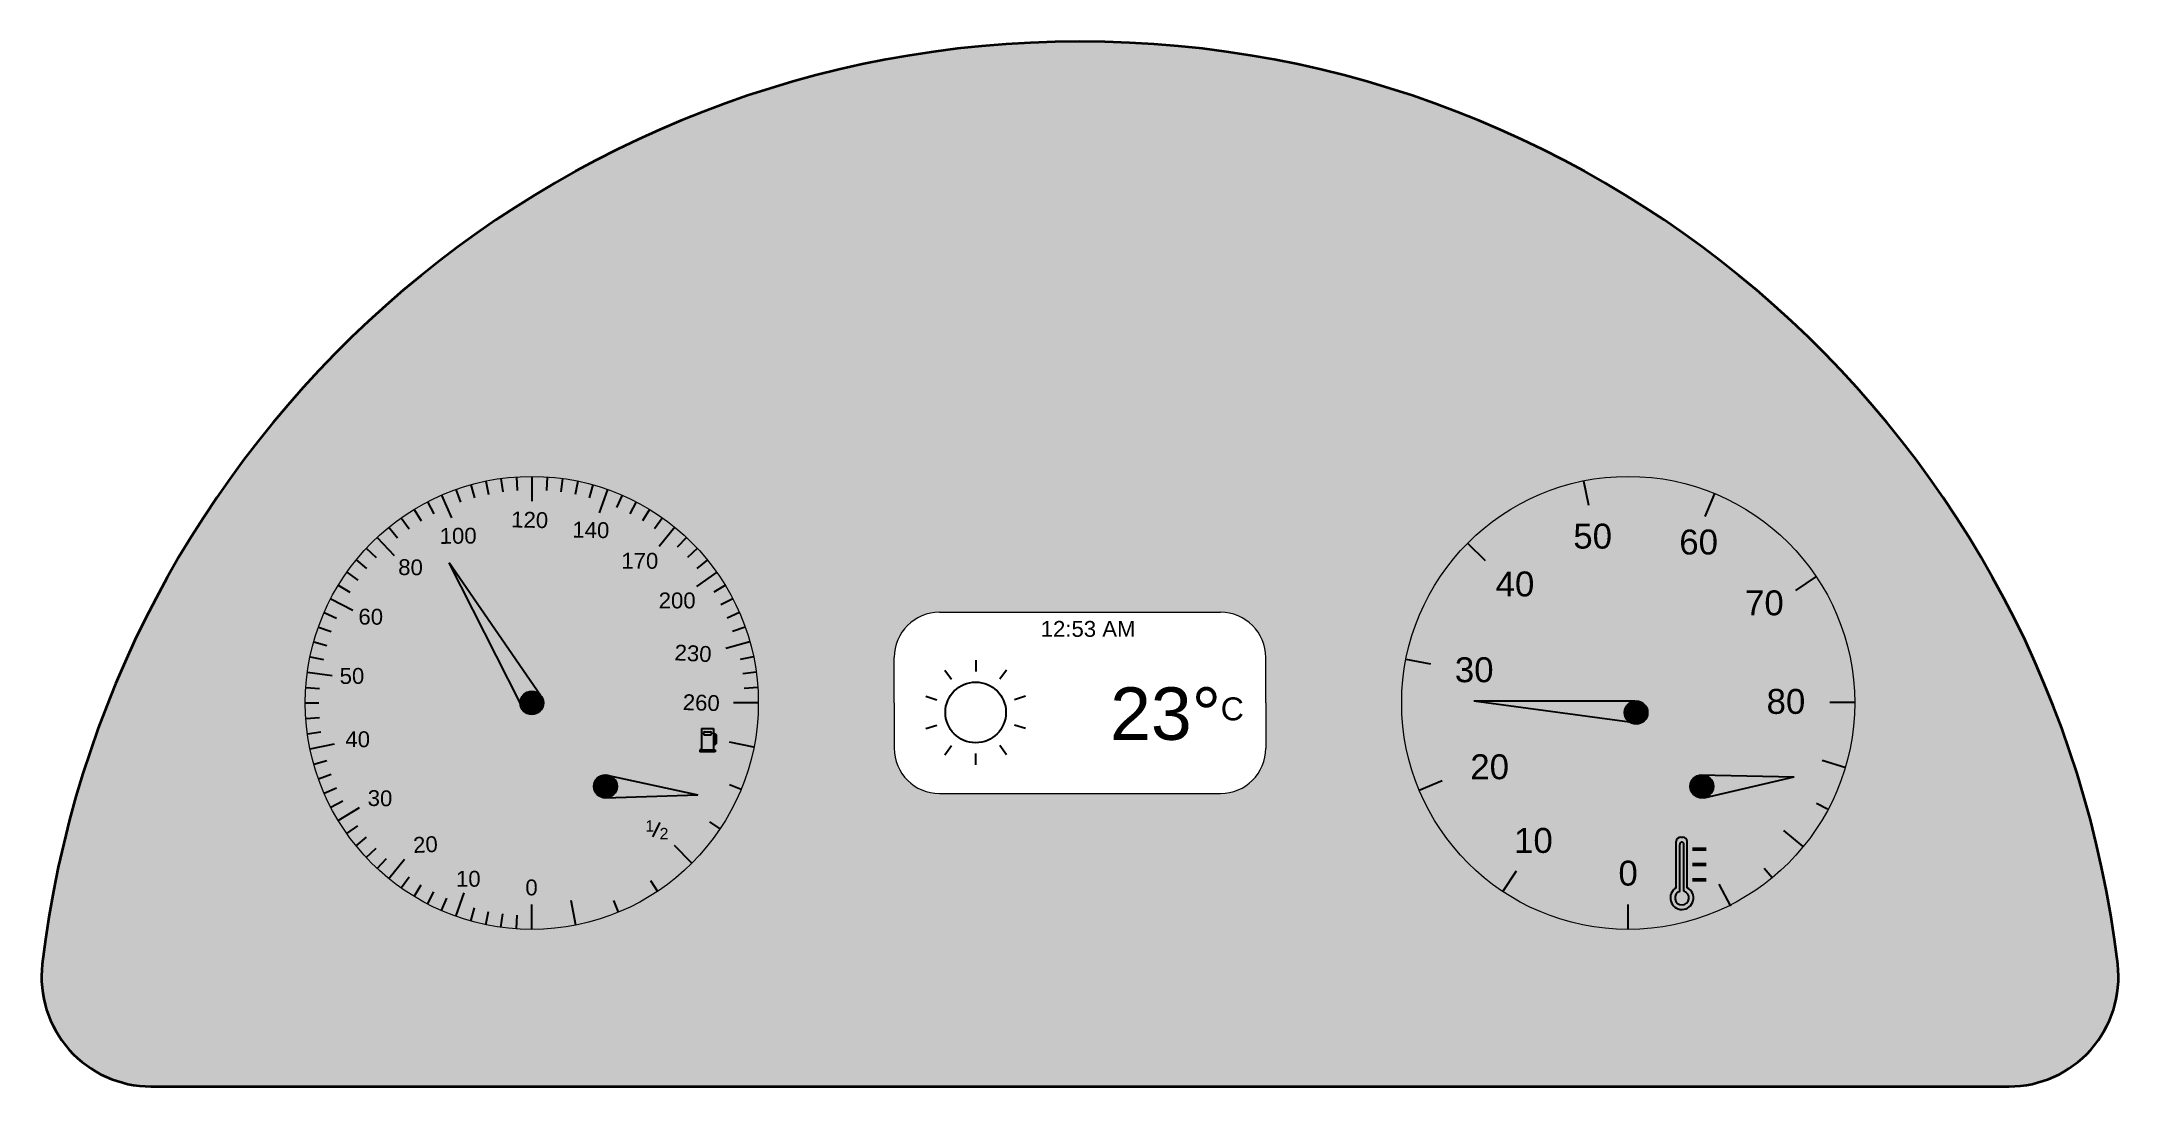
# Model space of a CAD drawing. Header units: millimetres. Extents: x 284 to 854, y 107 to 394.
import ezdxf

# ---------------------------------------------------------------- set-up
doc = ezdxf.new("R2010")
doc.units = ezdxf.units.MM
doc.styles.get("Standard").update_dxf_attribs({"font": 'arial.ttf'})

msp = doc.modelspace()

# ---------------------------------------------------------------- hatches: boundary and pattern name
h = msp.add_hatch(color=253)
h.dxf.hatch_style = 1
h.paths.add_polyline_path([(823.54, 107.43, 0.448984), (853.34, 140.94, 0.889134), (284.31, 140.94, 0.448984), (314.11, 107.43)])
h.paths.add_polyline_path([(778.63, 194.82, 0.072654), (781.22, 212.59, 0.000527), (781.22, 212.72, 0.148336), (770.68, 247.2, 0.148336), (742.77, 270.01, 0.148336), (706.88, 273.47, 0.148336), (675.11, 256.41, 0.148336), (658.18, 224.57, 0.148336), (661.79, 188.7, 0.148336), (684.73, 160.88, 0.147797), (719.12, 150.48, 0.11721), (747.06, 157.13, 0.055357), (758.55, 164.61, 0.049141), (767.16, 173.22, 0.099419)], flags=16)
h.paths.add_polyline_path([(480.63, 212.59, 0.017076), (480.48, 216.83, 0.017076), (480.05, 221.04, 0.017076), (479.33, 225.22, 0.017076), (478.33, 229.34, 0.017076), (477.04, 233.38, 0.017076), (475.49, 237.33, 0.017076), (473.67, 241.16, 0.017076), (471.59, 244.86, 0.017076), (469.26, 248.4, 0.017076), (466.7, 251.78, 0.017076), (463.91, 254.98, 0.017076), (460.91, 257.97, 0.017076), (457.72, 260.76, 0.017076), (454.34, 263.32, 0.017076), (450.79, 265.65, 0.017076), (447.1, 267.73, 0.017076), (443.27, 269.55, 0.017076), (439.32, 271.1, 0.017076), (435.28, 272.39, 0.017076), (431.16, 273.39, 0.017076), (426.98, 274.11, 0.017076), (422.76, 274.55, 0.017076), (418.53, 274.69, 0.017076), (414.29, 274.55, 0.017076), (410.07, 274.11, 0.017076), (405.89, 273.39, 0.017076), (401.77, 272.39, 0.017076), (397.73, 271.1, 0.017076), (393.78, 269.55, 0.017076), (389.95, 267.73, 0.017076), (386.26, 265.65, 0.017076), (382.71, 263.32, 0.017076), (379.33, 260.76, 0.017076), (376.14, 257.97, 0.017076), (373.14, 254.98, 0.017076), (370.35, 251.78, 0.017076), (367.79, 248.4, 0.017076), (365.46, 244.86, 0.017076), (363.38, 241.16, 0.017076), (361.56, 237.33, 0.017076), (360.01, 233.38, 0.017076), (358.72, 229.34, 0.017076), (357.72, 225.22, 0.017076), (357, 221.04, 0.017076), (356.57, 216.83, 0.017076), (356.42, 212.59, 0.017076), (356.57, 208.35, 0.017076), (357, 204.13, 0.017076), (357.72, 199.95, 0.017076), (358.72, 195.83, 0.017076), (360.01, 191.79, 0.017076), (361.56, 187.85, 0.017076), (363.38, 184.02, 0.017076), (365.46, 180.32, 0.017076), (367.79, 176.77, 0.017076), (370.35, 173.39, 0.017076), (373.14, 170.2, 0.017076), (376.14, 167.2, 0.017076), (379.33, 164.41, 0.017076), (382.71, 161.85, 0.017076), (386.26, 159.52, 0.017076), (389.95, 157.45, 0.017076), (393.78, 155.63, 0.017076), (397.73, 154.07, 0.017076), (401.77, 152.79, 0.017076), (405.89, 151.78, 0.017076), (410.07, 151.06, 0.017076), (414.29, 150.63, 0.017076), (418.53, 150.48, 0.049127), (430.64, 151.68, 0.049127), (442.29, 155.21, 0.049127), (453.03, 160.95, 0.049127), (462.44, 168.67, 0.049127), (470.16, 178.08, 0.049127), (475.9, 188.82, 0.049127), (479.44, 200.47, 0.049127)], flags=16)
h.paths.add_polyline_path([(607.33, 237.43), (530.31, 237.43, 0.414214), (517.89, 225.01), (517.89, 212.59), (517.89, 200.17, 0.414214), (530.31, 187.75), (607.33, 187.75, 0.414214), (619.75, 200.17), (619.75, 212.59), (619.75, 225.01, 0.414214)], flags=16)
h = msp.add_hatch(color=51)
h.dxf.hatch_style = 2
h.paths.add_polyline_path([(781.22, 212.72, 0.148336), (770.68, 247.2, 0.148336), (742.77, 270.01, 0.148336), (706.88, 273.47, 0.148336), (675.11, 256.41, 0.148336), (658.18, 224.57, 0.148336), (661.79, 188.7, 0.148336), (684.73, 160.88, 0.147797), (719.12, 150.48, 0.11721), (747.06, 157.13, 0.055357), (758.55, 164.61, 0.049141), (767.16, 173.22, 0.099419), (778.63, 194.82, 0.072654), (781.22, 212.59, 0.000527)])
h.paths.add_polyline_path([(676.81, 213.05), (720.65, 213.04, -0.024626), (720.96, 213.09, -0.444704), (724.46, 209.94, -0.603686), (719.49, 207.32)], flags=16)
h.paths.add_polyline_path([(764.6, 192.29), (740.13, 186.64, -0.016183), (739.93, 186.6, -1), (738.7, 192.82, -0.10791), (740.05, 192.8)], flags=16)
h.paths.add_polyline_path([(732.29, 174.57), (732.29, 161.87, 3.915508), (735.33, 161.91), (735.33, 174.57, 0.414214), (734.09, 175.82), (733.54, 175.82, 0.414214)], flags=16)
h.paths.add_polyline_path([(480.48, 216.83, 0.017076), (480.05, 221.04, 0.017076), (479.33, 225.22, 0.017076), (478.33, 229.34, 0.017076), (477.04, 233.38, 0.017076), (475.49, 237.33, 0.017076), (473.67, 241.16, 0.017076), (471.59, 244.86, 0.017076), (469.26, 248.4, 0.017076), (466.7, 251.78, 0.017076), (463.91, 254.98, 0.017076), (460.91, 257.97, 0.017076), (457.72, 260.76, 0.017076), (454.34, 263.32, 0.017076), (450.79, 265.65, 0.017076), (447.1, 267.73, 0.017076), (443.27, 269.55, 0.017076), (439.32, 271.1, 0.017076), (435.28, 272.39, 0.017076), (431.16, 273.39, 0.017076), (426.98, 274.11, 0.017076), (422.76, 274.55, 0.017076), (418.53, 274.69, 0.017076), (414.29, 274.55, 0.017076), (410.07, 274.11, 0.017076), (405.89, 273.39, 0.017076), (401.77, 272.39, 0.017076), (397.73, 271.1, 0.017076), (393.78, 269.55, 0.017076), (389.95, 267.73, 0.017076), (386.26, 265.65, 0.017076), (382.71, 263.32, 0.017076), (379.33, 260.76, 0.475579), (379.33, 164.41, 0.017076), (382.71, 161.85, 0.017076), (386.26, 159.52, 0.017076), (389.95, 157.45, 0.017076), (393.78, 155.63, 0.017076), (397.73, 154.07, 0.017076), (401.77, 152.79, 0.017076), (405.89, 151.78, 0.017076), (410.07, 151.06, 0.017076), (414.29, 150.63, 0.017076), (418.53, 150.48, 0.049127), (430.64, 151.68, 0.049127), (442.29, 155.21, 0.049127), (453.03, 160.95, 0.049127), (462.44, 168.67, 0.049127), (470.16, 178.08, 0.049127), (475.9, 188.82, 0.049127), (479.44, 200.47, 0.049127), (480.63, 212.59, 0.017076)])
h.paths.add_polyline_path([(395.91, 251.02), (420.73, 214.87, -0.024626), (420.94, 214.64, -0.178014), (421.7, 212.59, -1), (415.35, 212.59)], flags=16)
h.paths.add_polyline_path([(464.03, 187.36), (438.92, 186.54, -0.016183), (438.72, 186.54, -1), (438.72, 192.88, -0.10791), (440.04, 192.59)], flags=16)
h.paths.add_polyline_path([(468.36, 201.17), (468.36, 202.62), (468.36, 204.08), (468.36, 205.54), (465.03, 205.54), (465.03, 199.71), (468.36, 199.71)], flags=16)
h.paths.add_polyline_path([(468.36, 199.71), (465.03, 199.71), (464.61, 199.71), (464.61, 199.13), (468.78, 199.13), (468.78, 199.71)], flags=16)
h.paths.add_polyline_path([(468.61, 201.17, 0.414214), (469.19, 201.75), (469.19, 203.5, 0.414214), (468.61, 204.08), (468.43, 204.08, -0.414214), (469.01, 203.5), (469.01, 201.75, -0.382609), (468.48, 201.17)], flags=16)
h.paths.add_polyline_path([(468.48, 201.17, 0.382609), (469.01, 201.75), (469.01, 203.5, 0.414214), (468.43, 204.08), (468.36, 204.08), (468.36, 202.62), (468.36, 201.17)], flags=16)
h.paths.add_polyline_path([(468.48, 201.17), (468.36, 201.17, 0.052646)], flags=16)
at = {"lineweight": 30}
h = msp.add_hatch(color=251, dxfattribs=at)
h.dxf.hatch_style = 1
h.paths.add_polyline_path([(418.53, 218.08), (395.91, 251.02), (415.35, 212.59, -0.414214), (418.53, 215.76)])
h = msp.add_hatch(color=252, dxfattribs=at)
h.dxf.hatch_style = 1
h.paths.add_polyline_path([(395.91, 251.02), (415.35, 212.59, -0.414214), (418.53, 215.76), (418.53, 218.08)])
h.paths.add_polyline_path([(420.73, 214.87), (418.53, 218.08), (418.53, 215.76, -0.194301)])
h = msp.add_hatch(color=1, dxfattribs=at)
h.dxf.hatch_style = 1
h.paths.add_polyline_path([(420.73, 214.87, 0.194301), (418.53, 215.76), (418.53, 213.67, -0.414214), (419.61, 212.59), (421.7, 212.59, 0.178014), (420.94, 214.64), (420.91, 214.61)])
h.paths.add_polyline_path([(418.53, 209.41, 0.414214), (421.7, 212.59), (419.61, 212.59, -0.414214), (418.53, 211.5)])
h.paths.add_polyline_path([(415.35, 212.59, 0.414214), (418.53, 209.41), (418.53, 211.5, -0.414214), (417.44, 212.59)])
h.paths.add_polyline_path([(418.53, 215.76, 0.414214), (415.35, 212.59), (417.44, 212.59, -0.414214), (418.53, 213.67)])
h = msp.add_hatch(color=0, dxfattribs=at)
h.dxf.hatch_style = 1
h.paths.add_polyline_path([(418.53, 213.67, 0.414214), (417.44, 212.59), (418.53, 212.59)])
h.paths.add_polyline_path([(419.61, 212.59, 0.414214), (418.53, 213.67), (418.53, 212.59)])
h.paths.add_polyline_path([(418.53, 211.5, 0.414214), (419.61, 212.59), (418.53, 212.59)])
h.paths.add_polyline_path([(417.44, 212.59, 0.414214), (418.53, 211.5), (418.53, 212.59)])
h = msp.add_hatch(color=251, dxfattribs=at)
h.dxf.hatch_style = 1
h.paths.add_polyline_path([(716.76, 213.05), (676.81, 213.05), (719.49, 207.32, -0.414214), (718.67, 211.73)])
h = msp.add_hatch(color=252, dxfattribs=at)
h.dxf.hatch_style = 1
h.paths.add_polyline_path([(676.81, 213.05), (719.49, 207.32, -0.414214), (718.67, 211.73), (716.76, 213.05)])
h.paths.add_polyline_path([(720.65, 213.04), (716.76, 213.05), (718.67, 211.73, -0.194301)])
h = msp.add_hatch(color=1, dxfattribs=at)
h.dxf.hatch_style = 1
h.paths.add_polyline_path([(720.65, 213.04, 0.194301), (718.67, 211.73), (720.4, 210.55, -0.414214), (721.9, 210.83), (723.09, 212.55, 0.178014), (720.96, 213.09), (720.97, 213.04)])
h.paths.add_polyline_path([(723.91, 208.14, 0.414214), (723.09, 212.55), (721.9, 210.83, -0.414214), (722.18, 209.32)])
h.paths.add_polyline_path([(719.49, 207.32, 0.414214), (723.91, 208.14), (722.18, 209.32, -0.414214), (720.68, 209.04)])
h.paths.add_polyline_path([(718.67, 211.73, 0.414214), (719.49, 207.32), (720.68, 209.04, -0.414214), (720.4, 210.55)])
h = msp.add_hatch(color=0, dxfattribs=at)
h.dxf.hatch_style = 1
h.paths.add_polyline_path([(720.4, 210.55, 0.414214), (720.68, 209.04), (721.29, 209.94)])
h.paths.add_polyline_path([(721.9, 210.83, 0.414214), (720.4, 210.55), (721.29, 209.94)])
h.paths.add_polyline_path([(722.18, 209.32, 0.414214), (721.9, 210.83), (721.29, 209.94)])
h.paths.add_polyline_path([(720.68, 209.04, 0.414214), (722.18, 209.32), (721.29, 209.94)])
h = msp.add_hatch(color=1, dxfattribs=at)
h.dxf.hatch_style = 1
h.paths.add_polyline_path([(438.92, 186.54, 0.39538), (441.89, 189.71, 0.293198), (440.04, 192.59), (438.72, 192.88, 1), (438.72, 186.54)])
h.paths.add_polyline_path([(439.8, 189.71, 1), (437.63, 189.71, 1)], flags=16)
h.paths.add_polyline_path([(438.92, 186.54), (464.03, 187.36), (440.04, 192.59, -0.293198), (441.89, 189.71, -0.39538)])
h = msp.add_hatch(color=252, dxfattribs=at)
h.dxf.hatch_style = 1
h.paths.add_polyline_path([(438.92, 186.54, 0.39538), (441.89, 189.71, 0.293198), (440.04, 192.59), (438.72, 192.88, 1), (438.72, 186.54)])
h.paths.add_polyline_path([(439.8, 189.71, 1), (437.63, 189.71, 1)], flags=16)
h = msp.add_hatch(color=254, dxfattribs=at)
h.dxf.hatch_style = 1
h.paths.add_polyline_path([(438.92, 186.54, 0.39538), (441.89, 189.71, 0.293198), (440.04, 192.59), (438.72, 192.88, 1), (438.72, 186.54)])
h.paths.add_polyline_path([(439.8, 189.71, 1), (437.63, 189.71, 1)], flags=16)
h = msp.add_hatch(color=7, dxfattribs=at)
h.dxf.hatch_style = 1
h.paths.add_polyline_path([(439.8, 189.71, 1), (437.63, 189.71, 1)])
h = msp.add_hatch(color=1, dxfattribs=at)
h.dxf.hatch_style = 1
h.paths.add_polyline_path([(740.13, 186.64, 0.39538), (742.43, 190.32, 0.293198), (740.05, 192.8), (738.7, 192.82, 1), (739.93, 186.6)])
h.paths.add_polyline_path([(740.38, 189.92, 1), (738.25, 189.5, 1)], flags=16)
h.paths.add_polyline_path([(740.13, 186.64), (764.6, 192.29), (740.05, 192.8, -0.293198), (742.43, 190.32, -0.39538)])
h = msp.add_hatch(color=252, dxfattribs=at)
h.dxf.hatch_style = 1
h.paths.add_polyline_path([(740.13, 186.64, 0.39538), (742.43, 190.32, 0.293198), (740.05, 192.8), (738.7, 192.82, 1), (739.93, 186.6)])
h.paths.add_polyline_path([(740.38, 189.92, 1), (738.25, 189.5, 1)], flags=16)
h = msp.add_hatch(color=254, dxfattribs=at)
h.dxf.hatch_style = 1
h.paths.add_polyline_path([(740.13, 186.64, 0.39538), (742.43, 190.32, 0.293198), (740.05, 192.8), (738.7, 192.82, 1), (739.93, 186.6)])
h.paths.add_polyline_path([(740.38, 189.92, 1), (738.25, 189.5, 1)], flags=16)
h = msp.add_hatch(color=7, dxfattribs=at)
h.dxf.hatch_style = 1
h.paths.add_polyline_path([(740.38, 189.92, 1), (738.25, 189.5, 1)])
at = {"lineweight": 60}
h = msp.add_hatch(color=1, dxfattribs=at)
h.dxf.hatch_style = 1
h.paths.add_polyline_path([(734.37, 160.95), (734.37, 173.79, 0.371176), (733.86, 174.4, 0.435506), (733.24, 173.79), (733.24, 160.92, 6.623398)])

# ---------------------------------------------------------------- linework, layer by layer
at = {"lineweight": 30}
for p, q in [((405.89, 273.39), (406.65, 269.74)), ((410.07, 274.11), (410.58, 270.42)), ((414.29, 274.55), (414.54, 270.83)), ((418.53, 274.69), (418.53, 267.86)), ((422.76, 274.55), (422.51, 270.83)), ((426.98, 274.11), (426.47, 270.42)), ((431.16, 273.39), (430.4, 269.74)), ((706.88, 273.47), (708.22, 266.77)), ((389.95, 267.73), (391.67, 264.42)), ((393.78, 269.55), (396.5, 263.28)), ((397.73, 271.1), (398.98, 267.59)), ((401.77, 272.39), (402.78, 268.8)), ((435.28, 272.39), (434.28, 268.8)), ((439.32, 271.1), (437.03, 264.67)), ((443.27, 269.55), (441.78, 266.13)), ((447.1, 267.73), (445.38, 264.42)), ((742.77, 270.01), (740.16, 263.7)), ((382.71, 263.32), (384.86, 260.28)), ((386.26, 265.65), (388.19, 262.47)), ((450.79, 265.65), (448.86, 262.47)), ((454.34, 263.32), (452.19, 260.28)), ((376.14, 257.97), (380.8, 252.98)), ((379.33, 260.76), (381.68, 257.87)), ((457.72, 260.76), (453.41, 255.46)), ((460.91, 257.97), (458.37, 255.25)), ((675.11, 256.41), (679.95, 251.59)), ((370.35, 251.78), (373.24, 249.43)), ((373.14, 254.98), (375.86, 252.43)), ((415.35, 212.59), (395.91, 251.02)), ((420.91, 214.61), (395.91, 251.02)), ((463.91, 254.98), (461.19, 252.43)), ((466.7, 251.78), (463.81, 249.43)), ((367.79, 248.4), (370.83, 246.25)), ((469.26, 248.4), (463.68, 244.46)), ((770.68, 247.2), (765.01, 243.39)), ((363.38, 241.16), (369.45, 238.02)), ((365.46, 244.86), (368.65, 242.92)), ((471.59, 244.86), (468.4, 242.92)), ((473.67, 241.16), (470.36, 239.44)), ((361.56, 237.33), (364.98, 235.84)), ((475.49, 237.33), (472.07, 235.84)), ((358.72, 229.34), (362.31, 228.34)), ((360.01, 233.38), (363.52, 232.14)), ((478.33, 229.34), (471.75, 227.5)), ((477.04, 233.38), (473.53, 232.14)), ((357.72, 225.22), (361.37, 224.46)), ((479.33, 225.22), (475.68, 224.46)), ((658.18, 224.57), (664.89, 223.26)), ((356.57, 216.83), (360.28, 216.57)), ((480.05, 221.04), (476.36, 220.54)), ((480.48, 216.83), (476.77, 216.57)), ((356.42, 212.59), (360.15, 212.59)), ((480.63, 212.59), (473.8, 212.59)), ((480.63, 212.59), (473.8, 212.59)), ((719.49, 207.32), (676.81, 213.05)), ((720.97, 213.04), (676.81, 213.05)), ((781.22, 212.72), (774.39, 212.7)), ((356.57, 208.35), (360.28, 208.6)), ((357, 204.13), (360.69, 204.64)), ((357.72, 199.95), (364.41, 201.34)), ((479.44, 200.47), (472.74, 201.8)), ((358.72, 195.83), (362.31, 196.84)), ((778.82, 194.76), (772.28, 196.75)), ((360.01, 191.79), (363.52, 193.04)), ((361.56, 187.85), (364.98, 189.33)), ((438.72, 192.88), (464.03, 187.36)), ((475.9, 188.82), (472.75, 190.13)), ((661.79, 188.7), (668.1, 191.33)), ((738.7, 192.82), (764.6, 192.29)), ((739.93, 186.6), (764.6, 192.29)), ((363.38, 184.02), (366.69, 185.73)), ((438.72, 186.54), (464.03, 187.36)), ((773.81, 183.42), (770.79, 185.02)), ((367.79, 176.77), (370.83, 178.92)), ((451.69, 175.87), (453.74, 179.82)), ((470.16, 178.08), (467.32, 179.98)), ((767.12, 173.26), (761.81, 177.56)), ((370.35, 173.39), (373.24, 175.75)), ((373.14, 170.2), (375.86, 172.74)), ((462.44, 168.67), (457.61, 173.5)), ((732.29, 161.87), (732.29, 174.57)), ((733.24, 160.92), (733.24, 173.79)), ((733.54, 175.82), (734.09, 175.82)), ((734.37, 160.95), (734.37, 173.79)), ((735.33, 161.91), (735.33, 174.57)), ((376.14, 167.2), (378.68, 169.92)), ((379.33, 164.41), (383.64, 169.71)), ((684.73, 160.88), (688.51, 166.57)), ((758.56, 164.59), (756.38, 167.22)), ((382.71, 161.85), (384.86, 164.89)), ((386.26, 159.52), (388.19, 162.71)), ((389.95, 157.45), (391.67, 160.75)), ((397.73, 154.07), (400.02, 160.51)), ((453.03, 160.95), (451.13, 163.79)), ((393.78, 155.63), (395.27, 159.04)), ((401.77, 152.79), (402.78, 156.37)), ((405.89, 151.78), (406.65, 155.43)), ((410.07, 151.06), (410.58, 154.75)), ((414.29, 150.63), (414.54, 154.35)), ((418.53, 150.48), (418.53, 157.32)), ((442.29, 155.21), (440.98, 158.37)), ((719.12, 150.48), (719.12, 157.32))]:
    msp.add_line(p, q, dxfattribs=at)
at = {"lineweight": 20}
for p, q in [((530.31, 237.43), (607.33, 237.43)), ((517.89, 212.59), (517.89, 225.01)), ((619.75, 212.59), (619.75, 225.01)), ((517.89, 212.59), (517.89, 200.17)), ((619.75, 212.59), (619.75, 200.17)), ((530.31, 187.75), (607.33, 187.75))]:
    msp.add_line(p, q, dxfattribs=at)
at = {"color": 2, "lineweight": 30}
for p, q in [((540.22, 224.32), (540.22, 221.22)), ((531.8, 221.58), (533.62, 219.07)), ((548.65, 221.58), (546.83, 219.07)), ((526.59, 214.41), (529.54, 213.45)), ((553.86, 214.41), (550.91, 213.45)), ((526.59, 205.55), (529.54, 206.51)), ((553.86, 205.55), (550.91, 206.51)), ((531.8, 198.38), (533.62, 200.89)), ((548.65, 198.38), (546.83, 200.89)), ((540.22, 195.64), (540.22, 198.74))]:
    msp.add_line(p, q, dxfattribs=at)
at = {"color": 1, "lineweight": 30}
for p, q in [((357, 221.04), (363.77, 220.11)), ((465.03, 205.54), (465.03, 199.71)), ((465.03, 205.54), (468.36, 205.54)), ((468.36, 205.54), (468.36, 202.62)), ((465.03, 199.71), (464.61, 199.71)), ((464.61, 199.71), (464.61, 199.13)), ((465.03, 199.71), (468.36, 199.71)), ((465.61, 204.43), (465.61, 204.09)), ((465.86, 204.68), (467.53, 204.68)), ((465.86, 203.84), (467.53, 203.84)), ((467.78, 204.43), (467.78, 204.09)), ((468.36, 204.08), (468.61, 204.08)), ((468.36, 202.62), (468.36, 199.71)), ((468.36, 201.17), (468.61, 201.17)), ((468.36, 199.71), (468.78, 199.71)), ((468.78, 199.71), (468.78, 199.13)), ((469.01, 201.75), (469.01, 203.5)), ((469.19, 201.75), (469.19, 203.5)), ((468.78, 199.13), (464.61, 199.13)), ((365.46, 180.32), (371.3, 183.87)), ((747.22, 156.83), (744.06, 162.88)), ((430.64, 151.68), (429.31, 158.38))]:
    msp.add_line(p, q, dxfattribs=at)
at = {"lineweight": 60}
for p, q in [((736.77, 172.51), (740.5, 172.51)), ((736.77, 168.27), (740.5, 168.27)), ((736.77, 164.04), (740.5, 164.04))]:
    msp.add_line(p, q, dxfattribs=at)
at = {"lineweight": 40}
msp.add_line((314.11, 107.43), (823.54, 107.43), dxfattribs=at)
at = {"lineweight": 20}
for centre in [(418.53, 212.59), (719.12, 212.59)]:
    msp.add_circle(centre, 62.1, dxfattribs=at)
at = {"color": 2, "lineweight": 30}
msp.add_circle((540.22, 209.98), 8.31, dxfattribs=at)
at = {"lineweight": 30}
for centre, radius in [((418.53, 212.59), 3.17), ((418.53, 212.59), 1.08), ((721.29, 209.94), 3.17), ((721.29, 209.94), 1.08), ((438.72, 189.71), 3.17), ((438.72, 189.71), 1.08), ((739.31, 189.71), 3.17), ((739.31, 189.71), 1.08)]:
    msp.add_circle(centre, radius, dxfattribs=at)
at = {"lineweight": 40}
for centre, radius, start, end in [((568.82, 107.43), 286.48, 6.7172, 173.2828), ((314.11, 137.43), 30, 173.2828, 270), ((823.54, 137.43), 30, 270, 6.7172)]:
    msp.add_arc(centre, radius, start, end, dxfattribs=at)
at = {"lineweight": 20}
for centre, start, end in [((530.31, 225.01), 90, 180), ((607.33, 225.01), 0, 90), ((530.31, 200.17), 180, 270), ((607.33, 200.17), 270, 0)]:
    msp.add_arc(centre, 12.42, start, end, dxfattribs=at)
at = {"color": 1, "lineweight": 30}
for centre, radius, start, end in [((465.86, 204.43), 0.25, 90, 180), ((465.86, 204.09), 0.25, 180, 270), ((467.53, 204.43), 0.25, 0, 90), ((467.53, 204.09), 0.25, 270, 0), ((468.42, 201.75), 0.588, 263.9728, 359.7763), ((468.43, 203.5), 0.583, 0, 90), ((468.61, 203.5), 0.583, 0, 90), ((468.61, 201.75), 0.583, 270, 0)]:
    msp.add_arc(centre, radius, start, end, dxfattribs=at)
at = {"lineweight": 30}
for centre, radius, start, end in [((733.54, 174.57), 1.24, 90, 180), ((733.83, 173.81), 0.591, 87.0767, 181.2104), ((733.77, 173.8), 0.603, 359.295, 80.7499), ((734.09, 174.57), 1.24, 0, 90), ((733.85, 159.11), 3.17, 119.4224, 62.1152), ((733.85, 159.11), 1.91, 108.5548, 74.2122)]:
    msp.add_arc(centre, radius, start, end, dxfattribs=at)

# ---------------------------------------------------------------- texts
for s, rotation, p in [('120', 358.6848, (412.83, 260.72)), ('140', 358.8778, (429.61, 257.94)), ('100', 0.5647, (393.29, 256.18)), ('80', 359.056, (381.87, 247.66)), ('170', 359.7978, (443.06, 249.39)), ('60', 359.4219, (370.97, 234.08)), ('230', 356.9737, (457.58, 224.28)), ('50', 0.514, (365.86, 217.77)), ('260', 358.2448, (459.86, 210.64)), ('40', 359.8623, (367.41, 200.46)), ('30', 358.9207, (373.49, 184.35)), ('20', 2.8609, (386.09, 171.43)), ('10', 0.0152, (397.74, 162.19))]:
    msp.add_text(s, height=4.347, rotation=rotation).set_placement(p)
for s, height, p in [('50', 6.831, (704.08, 254.89)), ('60', 6.831, (733.13, 253.28)), ('40', 6.831, (682.78, 241.78)), ('200', 4.347, (453.31, 238.5)), ('70', 6.831, (751.16, 236.6)), ('12:53 AM', 4.347, (558.05, 230.71)), ('30', 6.831, (671.6, 218.26)), ('80', 6.831, (757.07, 209.58)), ('20', 6.831, (675.84, 191.66)), ('1', 3.11, (449.66, 177.31)), ('2', 3.11, (453.56, 175.2)), ('10', 6.831, (687.84, 171.46)), ('0', 6.83, (716.45, 162.5)), ('0', 4.35, (416.76, 159.82))]:
    msp.add_text(s, height=height).set_placement(p)
at = {"color": 253}
for s, height, p in [('23°', 14.389, (577.09, 202.46)), ('C', 6.3, (607.4, 207.8))]:
    msp.add_text(s, height=height, dxfattribs=at).set_placement(p)

doc.saveas('drawing.dxf')
